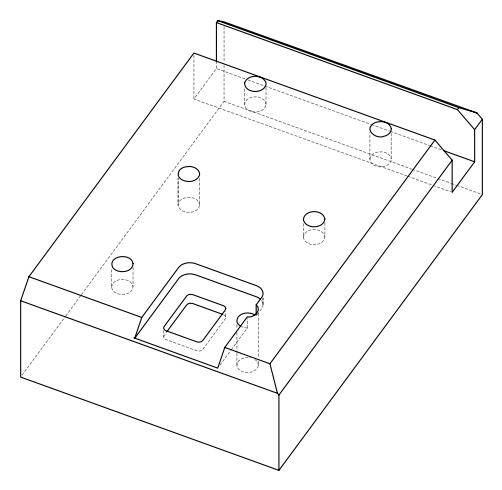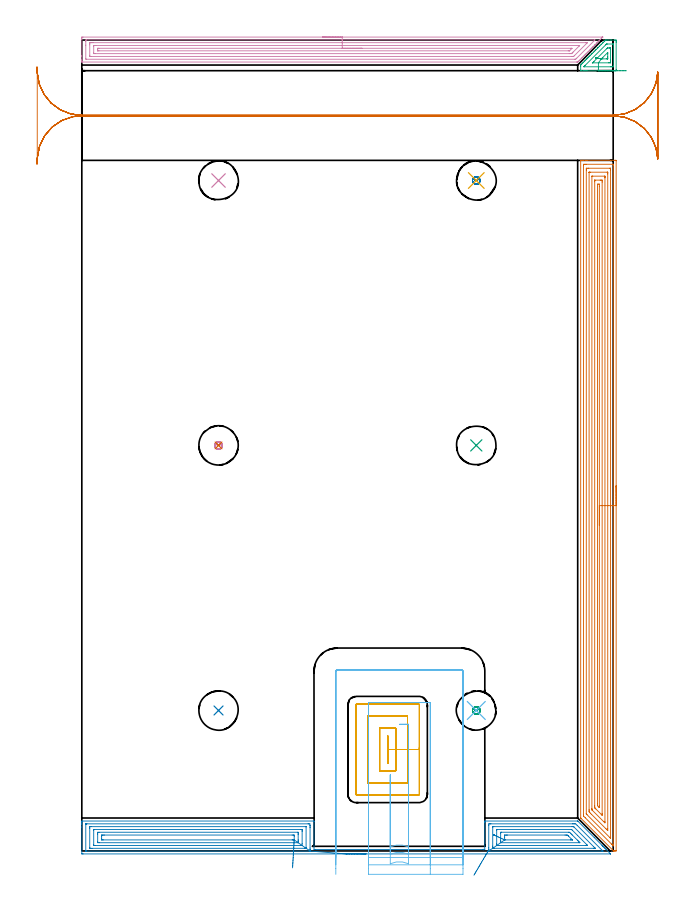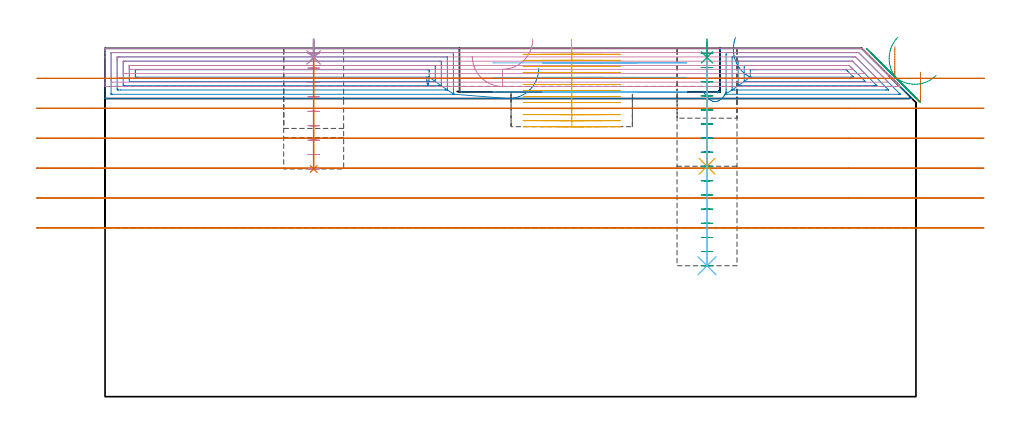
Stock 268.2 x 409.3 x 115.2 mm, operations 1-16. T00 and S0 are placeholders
(PLAN: 22 operations, 8 tool changes, 72.6 min)
(1 AREA_MILL | FG_CHAMFER_SURFACE | UGT0205_001 | 19.34 min | 57055 mm3)
(2 AREA_MILL_1 | FG_CHAMFER_SURFACE_1 | UGT0205_001 | 9.72 min | 34000 mm3)
(3 AREA_MILL_2 | FG_CHAMFER_SURFACE_2 | UGT0205_001 | 0.87 min | 3663 mm3)
(4 AREA_MILL_3 | FG_CHAMFER_SURFACE_3 | UGT0205_001 | 10.5 min | 20275 mm3)
(5 MILL_RECTANGULAR_POCKET | POCKET_RECTANGULAR_STRAIGHT | NXT0201_009 | Follow Part, ap 2, ae 75% | 10.55 min | 55225 mm3)
(6 MILL_SLOT | SLOT_PARTIAL_RECTANGULAR | UGT0201_105 | Follow Part, ap 5.5, ae 75% | 4.01 min | 85182 mm3)
(7 MILL_RECTANGULAR_SLOT | SLOT_RECTANGULAR | UGT0201_009 | Follow Part, ap 11.25, ae 75% | 9.7 min | 717667 mm3)
(8 MILL_BLIND_HOLE_FROM_SOLID_MATERIAL | STEP1POCKET | NXT0201_012 | Spiral | 0.65 min | 12002 mm3)
(9 MILL_BLIND_HOLE_FROM_SOLID_MATERIAL_1 | STEP1POCKET_2 | NXT0201_012 | Spiral | 1.16 min | 18767 mm3)
(10 MILL_BLIND_HOLE_FROM_SOLID_MATERIAL_2 | STEP1POCKET_3 | NXT0201_012 | Spiral | 0.65 min | 12244 mm3)
(11 BORE_BLIND_HOLE | STEP1POCKET | UGT0332_076 | 0.17 min | 0 mm3)
(12 BORE_BLIND_HOLE_1 | STEP1POCKET_2 | UGT0332_076 | 0.3 min | 0 mm3)
(13 BORE_BLIND_HOLE_2 | STEP1POCKET_3 | UGT0332_076 | 0.17 min | 0 mm3)
(14 SPOT_DRILL | STEP1POCKET_1 | NXT0321_9005460120000 | 0.05 min | 248 mm3)
(15 SPOT_DRILL_1 | STEP1POCKET_4 | NXT0321_9005460120000 | 0.05 min | 167 mm3)
(16 SPOT_DRILL_2 | STEP1POCKET_5 | NXT0321_9005460120000 | 0.05 min | 170 mm3)
(17 DRILL_BLIND_HOLE_INTO_CENTER | STEP1POCKET_1 | NXT0301_128 | 0.13 min | 3013 mm3)
(18 DRILL_BLIND_HOLE_INTO_CENTER_1 | STEP1POCKET_4 | NXT0301_128 | 0.1 min | 2270 mm3)
(19 DRILL_BLIND_HOLE_INTO_CENTER_2 | STEP1POCKET_5 | NXT0301_128 | 0.12 min | 2676 mm3)
(20 MILL_ROUGH_BLIND_HOLE_CONTOUR | STEP1POCKET_1 | NXT0201_010 | Spiral | 1.6 min | 5881 mm3)
(21 MILL_ROUGH_BLIND_HOLE_CONTOUR_1 | STEP1POCKET_4 | NXT0201_010 | Spiral | 1.37 min | 4684 mm3)
(22 MILL_ROUGH_BLIND_HOLE_CONTOUR_2 | STEP1POCKET_5 | NXT0201_010 | Spiral | 1.37 min | 5250 mm3)
(TOOL UGT0205_001 | Chamfer Mill 20 x 3 x 45 deg. | D20 FL50 Z2)
(TOOL NXT0201_009 | ENDMILL 8mm [2P460-0800-NA 1630] | D8 FL26 Z6)
(TOOL UGT0201_105 | End Mill 22 mm | D22 FL25 Z2)
(TOOL UGT0201_009 | End Mill 45 mm | D45 FL63 Z6)
(TOOL NXT0201_012 | ENDMILL 16mm [2P460-1600-NA 1630] | D16 FL38 Z6)
(TOOL UGT0332_076 | 19.75 mm Rough Boring Bar | D19.75)
(TOOL NXT0321_9005460120000 | NC Spot Drill, 142deg, 12mm, Carbide, Uncoated | D12 PA142 FL30 Z2)
(TOOL NXT0301_128 | Carbide Drill 12mm [861.1-1200-036A1-GP GC34] | D12 PA150 FL37.4 Z2)
(TOOL NXT0201_010 | ENDMILL 10mm [2P460-1000-NA 1630] | D10 FL30 Z6)
(OP 1 AREA_MILL)
G17 G21 G94 G90
T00 M6
G54
G17 G0 G90 X269.7 Y184.3 S1061 M3
G43 Z125.2 H0
Z107.3
G94 G1 Y184.262 Z106.428 F250.
Y184.148 Z105.564
Y183.959 Z104.712
Y183.697 Z103.88
Y183.363 Z103.074
Y182.96 Z102.3
Y182.491 Z101.564
Y181.96 Z100.872
Y181.371 Z100.229
Y180.728 Z99.64
Y180.036 Z99.109
Y179.3 Z98.64
Y178.526 Z98.237
Y177.72 Z97.903
Y176.888 Z97.641
Y176.036 Z97.452
Y175.172 Z97.338
Y174.3 Z97.3
Y0.167
X269.696 Y0.075 Z97.303
X269.692 Y0.01 Z97.306
X269.4 Y0. Z97.6
X268.949 Z98.051
X268.666 Z98.329
X268.514 Z98.482
X268.406 Y0.002 Z98.591
X268.395 Y0.005 Z98.602
X267.786 Y0.613 Z99.212
X252.002 Y16.398 Z114.998
X251.839 Y16.564 Z115.159
X251.805 Y16.605 Z115.191
X251.8 Y16.687 Z115.2
X251.806 Y348.436 Z115.193
X251.804 Y348.518 Z115.191
X251.822 Y348.599 Z115.169
X251.831 Y348.6 Z115.16
X252.192 Z114.807
X252.551 Z114.448
X253.212 Z113.783
X254.43 Z112.567
X254.986 Z112.008
X266.957 Z100.04
X269.174 Z97.823
X269.455 Y348.597 Z97.542
X269.692 Y348.59 Z97.306
X269.699 Y348.351 Z97.299
X269.7 Y174.3 Z97.3
X268.286 Z98.714
Y3.294
X268.283 Y2.848 Z98.717
X268.28 Y2.626 Z98.72
X268.279 Y2.587 Z98.721
X268.246 Y2.616 Z98.754
X268.177 Y2.68 Z98.823
X267.558 Y3.292 Z99.442
X267.401 Y3.449 Z99.599
X254.099 Y16.75 Z112.901
X253.276 Y17.58 Z113.724
X253.221 Y17.641 Z113.779
X253.219 Y17.692 Z113.781
X253.216 Y17.803 Z113.784
X253.215 Y18.025 Z113.785
X253.214 Y18.471 Z113.786
X253.221 Y346.193 Z113.779
X253.223 Y346.422 Z113.777
X253.225 Y346.532 Z113.775
X253.227 Y346.579 Z113.773
X253.307 Y346.59 Z113.693
X253.705 Y346.598 Z113.295
X254.099 Y346.599 Z112.901
X254.59 Y346.6 Z112.41
X267.892 Y346.599 Z99.108
X268.145 Y346.594 Z98.855
X268.248 Y346.59 Z98.752
X268.279 Y346.582 Z98.721
X268.281 Y346.534 Z98.719
X268.284 Y346.424 Z98.716
X268.286 Y346.203 Z98.714
Y174.3
X266.872 Z100.128
X266.871 Y6.864 Z100.129
X266.87 Y6.506 Z100.13
X266.868 Y6.454 Z100.132
X266.867 Y6.451 Z100.133
X266.847 Y6.465 Z100.153
X266.746 Y6.559 Z100.254
X266.592 Y6.708 Z100.408
X266.514 Y6.785 Z100.486
X254.986 Y18.313 Z112.014
X254.828 Y18.473 Z112.172
X254.668 Y18.643 Z112.332
X254.635 Y18.681 Z112.365
X254.633 Y18.699 Z112.367
X254.63 Y18.743 Z112.37
X254.629 Y18.832 Z112.371
X254.635 Y343.522 Z112.365
X254.636 Y343.875 Z112.364
X254.64 Y344.415 Z112.36
X254.642 Y344.582 Z112.358
X254.808 Y344.594 Z112.192
X254.986 Y344.597 Z112.014
X255.689 Y344.6 Z111.311
X255.873 Z111.127
X266.514 Y344.599 Z100.486
X266.698 Y344.597 Z100.302
X266.82 Y344.593 Z100.18
X266.86 Y344.59 Z100.14
X266.865 Y344.576 Z100.135
X266.867 Y344.535 Z100.133
X266.87 Y344.415 Z100.13
X266.871 Y344.055 Z100.129
X266.872 Y343.522 Z100.128
Y174.3
X265.457 Z101.543
Y11.329
X265.455 Y10.609 Z101.545
X265.453 Y10.436 Z101.547
X265.451 Y10.319 Z101.549
X265.415 Y10.345 Z101.585
X265.317 Y10.436 Z101.683
X264.74 Y11.009 Z102.26
X264.42 Y11.329 Z102.58
X257.276 Y18.473 Z109.724
X256.76 Y18.992 Z110.24
X256.393 Y19.366 Z110.607
X256.05 Y19.732 Z110.95
X256.045 Y20.086 Z110.955
X256.044 Y20.259 Z110.956
X256.043 Y20.981 Z110.957
X256.049 Y342.451 Z110.951
X256.051 Y342.554 Z110.949
X256.053 Y342.583 Z110.947
X256.056 Y342.59 Z110.944
X256.063 Y342.593 Z110.937
X256.116 Y342.597 Z110.884
X256.331 Y342.599 Z110.669
X256.76 Y342.6 Z110.24
X265.178 Y342.599 Z101.822
X265.383 Y342.596 Z101.617
X265.433 Y342.592 Z101.567
X265.451 Y342.588 Z101.549
X265.452 Y342.573 Z101.548
X265.454 Y342.505 Z101.546
X265.457 Y341.907 Z101.543
Y341.736
Y174.3
X264.043 Z102.957
X264.042 Y14.711 Z102.958
X264.039 Y14.519 Z102.961
X264.031 Y14.179 Z102.969
X263.854 Y14.35 Z103.146
X263.297 Y14.901 Z103.703
X257.646 Y20.553 Z109.354
X257.5 Y20.706 Z109.5
X257.467 Y20.743 Z109.533
X257.462 Y20.834 Z109.538
X257.458 Y20.961 Z109.542
X257.457 Y21.152 Z109.543
Y21.343
X257.463 Y340.319 Z109.537
X257.464 Y340.442 Z109.536
X257.468 Y340.54 Z109.532
X257.472 Y340.591 Z109.528
X257.486 Y340.594 Z109.514
X257.646 Y340.598 Z109.354
X257.888 Y340.6 Z109.112
X263.946 Y340.599 Z103.054
X264.002 Y340.595 Z102.998
X264.028 Y340.591 Z102.972
X264.036 Y340.522 Z102.964
X264.041 Y340.141 Z102.959
X264.043 Y339.95 Z102.957
Y339.759
Y174.3
X262.629 Z104.371
X262.628 Y18.814 Z104.372
X262.627 Y18.473 Z104.373
X262.624 Y18.114 Z104.376
X262.622 Y18.048 Z104.378
X262.491 Y18.169 Z104.509
X262.176 Y18.473 Z104.824
X259.42 Y21.228 Z107.58
X259.016 Y21.64 Z107.984
X258.915 Y21.745 Z108.085
X258.878 Y21.798 Z108.122
X258.876 Y21.861 Z108.124
X258.874 Y22.045 Z108.126
X258.872 Y22.597 Z108.129
X258.871 Y22.938
X258.878 Y337.817 Z108.122
X258.879 Y338.164 Z108.121
X258.882 Y338.437 Z108.118
X258.884 Y338.571 Z108.116
X258.892 Y338.59 Z108.108
X258.925 Y338.594 Z108.075
X258.989 Y338.598 Z108.011
X261.647 Y338.6 Z105.353
X262.08 Y338.599 Z104.92
X262.538 Y338.596 Z104.462
X262.612 Y338.59 Z104.388
X262.622 Y338.511 Z104.378
X262.625 Y338.164 Z104.375
X262.628 Y337.612 Z104.372
X262.629 Y174.3 Z104.371
X261.215 Z105.785
Y22.938
X261.212 Y22.045 Z105.788
X261.211 Y22.027 Z105.789
X261.193 Y21.916 Z105.807
X261.058 Y22.045 Z105.942
X260.307 Y22.803 Z106.693
X260.289 Y22.938 Z106.711
X260.287 Y22.957 Z106.713
X260.285 Y23.831 Z106.715
X260.292 Y336.378 Z106.708
X260.293 Y336.392 Z106.707
X260.307 Y336.59 Z106.693
X260.978 Y336.595 Z106.022
X261.193 Y336.59 Z105.807
X261.212 Y336.378 Z105.788
X261.213 Y336.358 Z105.787
X261.215 Y335.485 Z105.785
Y174.3
Y173.428 Z105.823
Y172.563 Z105.937
Y171.712 Z106.126
Y170.88 Z106.388
Y170.074 Z106.722
Y169.3 Z107.125
Y168.564 Z107.594
Y167.872 Z108.125
Y167.229 Z108.714
Y166.64 Z109.357
Y166.108 Z110.05
Y165.64 Z110.785
Y165.237 Z111.559
Y164.903 Z112.365
Y164.641 Z113.197
Y164.452 Z114.049
Y164.338 Z114.914
Y164.3 Z115.785
G0 Z125.2
M5
M2
(OP 2 AREA_MILL_1)
G17 G21 G94 G90
T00 M6
G54
G17 G0 G90 X143.45 Y-1.5 S1061 M3
G43 Z125.2 H0
Z108.6
G94 G1 X143.412 Z107.728 F250.
X143.298 Z106.864
X143.109 Z106.012
X142.847 Z105.18
X142.513 Z104.374
X142.11 Z103.6
X141.642 Z102.864
X141.11 Z102.172
X140.521 Z101.529
X139.878 Z100.94
X139.186 Z100.408
X138.45 Z99.94
X137.676 Z99.537
X136.87 Z99.203
X136.038 Z98.941
X135.186 Z98.752
X134.322 Z98.638
X133.45 Z98.6
X0.633
X0.141 Y-1.495 Z98.603
X0.01 Y-1.492 Z98.606
X0. Y-1.357 Z98.741
Y12.067 Z112.161
Y13.458 Z113.554
Y13.822 Z113.917
Y14.55 Z114.65
Y14.768 Z114.868
X0.003 Y14.937 Z115.029
X0.01 Y15.098 Z115.189
X0.185 Y15.1 Z115.2
X116.904
X117.19 Y15.095 Z115.191
X117.2 Y14.835 Z114.931
Y0.7 Z100.8
X117.775
X117.798 Y0.701 Z100.799
X117.818 Y0.703 Z100.797
X117.908 Y0.702
X117.917 Y0.7 Z100.799
X117.92 Y0.702 Z100.796
X117.922
X117.931 Z100.795
X117.953 Z100.794
X117.954 Y0.701 Z100.797
X117.956 Y0.7 Z100.799
X202.567 Z100.8
X202.593 Y0.701 Z100.795
X202.598 Y0.7 Z100.8
X202.622
X202.649 Y0.701 Z100.794
X202.65
X202.656 Y0.7 Z100.8
X202.686
X202.707
X202.708 Y0.702 Z100.798
X202.712 Y0.707 Z100.789
X202.714 Y0.706 Z100.792
X202.742 Y0.7 Z100.8
X202.753 Y0.704 Z100.794
X202.76 Y0.707 Z100.791
X202.765 Y0.702 Z100.798
X202.788 Y0.7 Z100.8
X203.4
Y14.445 Z114.541
Y14.7 Z114.795
X203.402 Y14.87 Z114.964
X203.41 Y15.096 Z115.19
X203.66 Y15.1 Z115.2
X250.168
X250.295 Y15.097 Z115.189
X250.394 Y15.007 Z115.105
X258.665 Y6.736 Z106.835
X262.552 Y2.85 Z102.946
X262.69 Y2.711 Z102.809
X262.849 Y2.553 Z102.65
X262.991 Y2.411 Z102.507
X263.137 Y2.264 Z102.362
X263.279 Y2.122 Z102.219
X263.43 Y1.972 Z102.067
X263.915 Y1.485 Z101.585
X264.18 Y1.22 Z101.319
X264.307 Y1.094 Z101.191
X264.655 Y0.745 Z100.845
X266.756 Y-1.356 Z98.743
X266.864 Y-1.467 Z98.631
X266.883 Y-1.494 Z98.604
X266.864 Y-1.499 Z98.599
X133.45 Y-1.5 Z98.6
X115.432 Y-0.079 Z100.021
X115.398 Y-0.081 Z100.019
X115.304 Y-0.084 Z100.016
X115.115 Y-0.085 Z100.015
X114.976 Y-0.086 Z100.014
X2.421 Y-0.085 Z100.015
X2.281
X2.058 Y-0.08 Z100.02
X2.01 Y-0.079 Z100.021
X2.006 Y-0.046 Z100.054
X2.003 Y-0.01 Z100.09
X2. Y0.191 Z100.291
Y13.358 Z113.458
X2.002 Y13.496 Z113.596
X2.006 Y13.606 Z113.706
X2.01 Y13.674 Z113.774
X2.045 Y13.679 Z113.779
X2.421 Y13.684 Z113.784
X2.561 Y13.685 Z113.785
X114.221
X114.361
X115.115 Y13.679 Z113.779
X115.19 Y12.944 Z113.044
X115.197 Y12.864 Z112.964
X115.2 Y12.067 Z112.167
Y11.983 Z112.083
Y1.45 Z101.55
X115.211 Y0.656 Z100.756
X115.217 Y0.555 Z100.655
X115.256 Y0.4 Z100.5
X115.432 Y-0.079 Z100.021
X113.19 Y1.351 Z101.451
X112.849 Y1.336 Z101.436
X112.638 Y1.331 Z101.431
X112.432 Y1.329 Z101.429
X5.105
X4.418 Y1.33 Z101.43
X4.21 Y1.332 Z101.432
X4.011 Y1.335 Z101.435
X4.005 Y1.533 Z101.633
X4.001 Y1.739 Z101.839
X4. Y11.395 Z111.495
X4.006 Y12.067 Z112.167
X4.009 Y12.264 Z112.364
X4.21 Y12.267 Z112.367
X4.896 Y12.271 Z112.371
X113.118
X113.168 Y12.27 Z112.37
X113.182 Y12.269 Z112.369
X113.19 Y12.266 Z112.366
X113.194 Y12.244 Z112.344
X113.199 Y12.191 Z112.291
Y1.658 Z101.758
X113.19 Y1.351 Z101.451
X111.192 Y2.75 Z102.85
X110.643 Y2.745 Z102.845
X110.305 Y2.743 Z102.843
X6.556
X6.152 Y2.744 Z102.844
X6.08 Y2.745 Z102.845
X6.011 Y2.749 Z102.849
X6.007 Y2.851 Z102.951
X6. Y3.288 Z103.388
Y10.31 Z110.41
X6.008 Y10.749 Z110.849
X6.013 Y10.85 Z110.95
X6.152 Y10.854 Z110.954
X6.338 Y10.857 Z110.957
X110.643
X110.983 Y10.855 Z110.955
X111.19 Y10.85 Z110.95
X111.198 Y10.644 Z110.744
X111.199 Y10.311 Z110.411
X111.2 Y9.765 Z109.865
Y3.62 Z103.72
X111.192 Y2.75 Z102.85
X109.19 Y4.167 Z104.267
X108.864 Y4.157 Z104.257
X108.854
X8.692
X8.01 Y4.167 Z104.267
X8.001 Y4.835 Z104.935
Y8.556 Z108.656
X8.004 Y9.221 Z109.321
X8.01 Y9.433 Z109.533
X8.672 Y9.443 Z109.543
X108.854
X109.19 Y9.433 Z109.533
X109.197 Y9.097 Z109.197
X109.199 Y8.556 Z108.656
X109.2 Y8.216 Z108.316
Y5.583 Z105.683
X109.199 Y5.044 Z105.144
X109.198 Y4.707 Z104.807
X109.19 Y4.167 Z104.267
X107.19 Y5.578 Z105.678
X107.154 Y5.575 Z105.675
X107.065 Y5.573 Z105.673
X106.529 Y5.571 Z105.671
X106.171
X10.829
X10.471 Y5.573 Z105.673
X10.113 Y5.576 Z105.676
X10.02 Y5.578 Z105.678
X10.01 Y5.645 Z105.745
X10.004 Y5.768 Z105.868
X10.001 Y5.922 Z106.022
X10. Y6.384 Z106.484
Y7.262 Z107.362
X10.002 Y7.678 Z107.778
X10.006 Y7.909 Z108.009
X10.01 Y8.018 Z108.118
X10.12 Y8.022 Z108.122
X10.471 Y8.027 Z108.127
X11.008 Y8.029 Z108.129
X11.365
X106.171
X106.709 Y8.028 Z108.128
X107.065 Y8.024 Z108.124
X107.175 Y8.022 Z108.122
X107.191 Y7.81 Z107.91
X107.197 Y7.678 Z107.778
X107.199 Y7.546 Z107.646
Y5.791 Z105.891
X107.194 Y5.658 Z105.758
X107.19 Y5.578 Z105.678
X107.153 Y4.935 Z105.089
X107.113 Y4.244 Z104.558
X107.071 Y3.509 Z104.09
X107.026 Y2.736 Z103.688
X106.98 Y1.931 Z103.355
X106.932 Y1.1 Z103.093
X106.883 Y0.25 Z102.905
X106.833 Y-0.614 Z102.792
X106.783 Y-1.484 Z102.755
X106.733 Y-2.354 Z102.793
X106.684 Y-3.218 Z102.908
X106.635 Y-4.068 Z103.097
X106.587 Y-4.898 Z103.36
X106.541 Y-5.703 Z103.695
X106.496 Y-6.475 Z104.098
X106.454 Y-7.209 Z104.568
X106.414 Y-7.9 Z105.099
X106.378 Y-8.541 Z105.689
G0 Z125.2
X197.927 Y-12.23
Z101.071
G1 X198.23 Y-11.715 Z100.435
X198.561 Y-11.154 Z99.854
X198.915 Y-10.552 Z99.332
X199.292 Y-9.913 Z98.873
X199.687 Y-9.241 Z98.481
X200.098 Y-8.543 Z98.158
X200.522 Y-7.823 Z97.906
X200.955 Y-7.087 Z97.729
X201.394 Y-6.34 Z97.626
X201.837 Y-5.589 Z97.6
X202.278 Y-4.838 Z97.649
X202.716 Y-4.094 Z97.774
X203.147 Y-3.362 Z97.974
X203.567 Y-2.648 Z98.248
X203.974 Y-1.958 Z98.592
X204.364 Y-1.295 Z99.005
X204.734 Y-0.667 Z99.483
X205.081 Y-0.076 Z100.024
X205.248 Y0.177 Z100.277
X205.319 Y0.327 Z100.427
X205.368 Y0.492 Z100.592
X205.392 Y0.656 Z100.756
X205.397 Y0.706 Z100.806
X205.4 Y1.533 Z101.633
X205.401 Y12.944 Z113.044
X205.402 Y12.99 Z113.09
X205.449 Y13.679 Z113.779
X205.593 Y13.681 Z113.781
X206.343 Y13.685 Z113.785
X206.482 Y13.686 Z113.786
X247.624
X248.379 Y13.684 Z113.784
X248.521 Y13.683 Z113.783
X249.274 Y13.67 Z113.77
X250.005 Y12.944 Z113.044
X250.168 Y12.782 Z112.882
X262.69 Y0.26 Z100.36
X262.951 Y-0.006 Z100.094
X263.004 Y-0.064 Z100.036
X263.016 Y-0.08 Z100.02
X263.001 Y-0.081 Z100.019
X262.94 Y-0.083 Z100.017
X262.69 Y-0.085 Z100.015
X262.551 Y-0.086 Z100.014
X205.309 Y-0.085 Z100.015
X205.163 Y-0.082 Z100.018
X205.092 Y-0.079 Z100.021
X205.081 Y-0.076 Z100.024
X207.425 Y1.335 Z101.435
X207.409 Y1.365 Z101.465
X207.405 Y1.533 Z101.633
X207.4 Y2.251 Z102.351
Y2.411 Z102.511
Y11.907 Z112.007
X207.403 Y12.067 Z112.167
X207.408 Y12.245 Z112.345
X207.409 Y12.262 Z112.362
X207.465 Y12.265 Z112.365
X207.575 Y12.269 Z112.369
X207.714 Y12.271 Z112.371
X207.923
X247.485
X248.176 Y12.267 Z112.367
X248.218 Y12.265 Z112.365
X248.318 Y12.176 Z112.276
X248.379 Y12.12 Z112.22
X258.218 Y2.283 Z102.383
X258.965 Y1.533 Z101.633
X259.112 Y1.382 Z101.482
X259.149 Y1.332 Z101.432
X259.112 Y1.33 Z101.43
X258.426 Y1.329 Z101.429
X258.218 Y1.328 Z101.428
X208.132 Y1.329 Z101.429
X207.442 Y1.333 Z101.433
X207.425 Y1.335 Z101.435
X209.41 Y2.756 Z102.856
X209.404 Y2.919 Z103.019
X209.401 Y3.289 Z103.389
X209.4 Y3.8 Z103.9
X209.401 Y10.311 Z110.411
X209.405 Y10.817 Z110.917
X209.41 Y10.849 Z110.949
X209.435 Y10.852 Z110.952
X209.503 Y10.855 Z110.955
X209.642 Y10.856 Z110.956
X247.068 Y10.857 Z110.957
X247.137 Y10.856 Z110.956
X247.171 Y10.853 Z110.953
X247.184 Y10.851 Z110.951
X247.212 Y10.827 Z110.927
X247.485 Y10.565 Z110.665
X250.168 Y7.883 Z107.983
X254.88 Y3.171 Z103.271
X255.1 Y2.945 Z103.045
X255.236 Y2.803 Z102.903
X255.284 Y2.748 Z102.848
X255.275 Y2.747 Z102.847
X255.195 Y2.745 Z102.845
X254.64 Y2.743 Z102.843
X254.302
X210.477
X209.921 Y2.746 Z102.846
X209.576 Y2.75 Z102.85
X209.41 Y2.756 Z102.856
X211.41 Y4.167 Z104.267
X211.403 Y4.467 Z104.567
X211.401 Y5.044 Z105.144
X211.4 Y5.348 Z105.448
X211.402 Y8.858 Z108.958
X211.41 Y9.433 Z109.533
X211.7 Y9.443 Z109.543
X211.709
X245.696
X246.157 Y9.433 Z109.533
X246.591 Y9.009 Z109.109
X247.046 Y8.556 Z108.656
X247.485 Y8.117 Z108.217
X250.168 Y5.434 Z105.534
X250.557 Y5.044 Z105.144
X251.063 Y4.536 Z104.636
X251.423 Y4.167 Z104.267
X251.072 Y4.157 Z104.257
X251.063
X211.709
X211.41 Y4.167 Z104.267
X213.41 Y5.582 Z105.682
X213.407 Y5.634 Z105.734
X213.402 Y5.826 Z105.926
X213.4 Y6.8 Z106.9
X213.401 Y7.678 Z107.778
Y7.773 Z107.873
X213.407 Y7.87 Z107.97
X213.418 Y8.022 Z108.122
X213.498 Y8.023 Z108.123
X214.036 Y8.028 Z108.128
X214.393 Y8.029 Z108.129
X214.929
X243.908 Y8.028 Z108.128
X244.447 Y8.026 Z108.126
X244.802 Y8.022 Z108.122
X245.136 Y8.004 Z108.104
X245.471 Y7.678 Z107.778
X245.696 Y7.455 Z107.555
X247.23 Y5.922 Z106.022
X247.485 Y5.665 Z105.765
X247.546 Y5.595 Z105.695
X247.561 Y5.575 Z105.675
X247.558
X247.485 Y5.573 Z105.673
X246.948 Y5.571 Z105.671
X246.591
X213.856
X213.498 Y5.573 Z105.673
X213.448 Y5.575 Z105.675
X213.42 Y5.578 Z105.678
X213.41 Y5.582 Z105.682
X212.692 Y5.911 Z106.053
X212.007 Y6.226 Z106.491
X211.358 Y6.524 Z106.993
X210.752 Y6.802 Z107.555
X210.193 Y7.059 Z108.174
X209.685 Y7.292 Z108.843
X209.232 Y7.5 Z109.559
X208.837 Y7.681 Z110.316
X208.504 Y7.834 Z111.107
X208.234 Y7.958 Z111.928
X208.031 Y8.051 Z112.771
X207.895 Y8.113 Z113.631
X207.828 Y8.144 Z114.5
X207.83 Y8.143 Z115.372
X207.901 Y8.11 Z116.241
X208.041 Y8.046 Z117.1
X208.248 Y7.951 Z117.942
X208.521 Y7.826 Z118.761
G0 Z125.2
M5
M2
(OP 3 AREA_MILL_2)
G17 G21 G94 G90
T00 M6
G54
G17 G0 G90 X274.892 Y393.8 S1061 M3
G43 Z125.2 H0
Z106.248
G94 G1 X274.249 Z105.659 F250.
X273.557 Z105.128
X272.821 Z104.659
X272.047 Z104.256
X271.241 Z103.922
X270.409 Z103.66
X269.558 Z103.471
X268.693 Z103.357
X267.821 Z103.319
X266.95 Z103.357
X266.085 Z103.471
X265.233 Z103.659
X264.401 Z103.922
X263.595 Z104.255
X262.821 Z104.658
X262.085 Z105.127
X261.393 Z105.658
X260.75 Z106.247
X254.986 Z112.008
X254.422 Z112.575
X254.099 Z112.897
X253.535 Z113.461
X253.213 Z113.782
X252.182 Z114.818
X251.828 Y393.808 Z115.163
X251.803 Y393.81 Z115.188
X251.8 Y393.962 Z115.2
Y396.194
X251.807 Y396.7 Z115.193
X251.814 Y396.714 Z115.185
X252.186 Y397.087 Z114.813
X252.326 Y397.227 Z114.671
X252.732 Y397.632 Z114.268
X252.782 Y397.682 Z114.218
X253.079 Y397.979 Z113.92
X253.213 Y398.114 Z113.784
X253.602 Y398.502 Z113.398
X253.712 Y398.612 Z113.288
X253.971 Y398.872 Z113.027
X254.099 Y399.001 Z112.897
X254.472 Y399.372 Z112.528
X254.617 Y399.517 Z112.383
X254.864 Y399.765 Z112.134
X254.986 Y399.888 Z112.01
X255.341 Y400.241 Z111.659
X255.521 Y400.421 Z111.478
X255.756 Y400.657 Z111.242
X255.873 Y400.775 Z111.123
X256.211 Y401.111 Z110.789
X256.426 Y401.326 Z110.574
X256.649 Y401.55 Z110.349
X256.76 Y401.661 Z110.236
X257.331 Y402.231 Z109.669
X257.542 Y402.443 Z109.456
X257.646 Y402.548 Z109.35
X258.09 Y402.99 Z108.91
X258.533 Y403.435 Z108.463
X258.976 Y403.877 Z108.023
X259.42 Y404.322 Z107.576
X259.625 Y404.526 Z107.374
X259.689 Y404.589 Z107.311
X260.307 Y405.208 Z106.689
X260.518 Y405.418 Z106.481
X260.558 Y405.458 Z106.442
X261.193 Y406.095 Z105.803
X261.427 Y406.327 Z105.573
X262.08 Y406.982 Z104.916
X262.297 Y407.197 Z104.703
X262.967 Y407.869 Z104.029
X263.166 Y408.066 Z103.834
X263.196 Y408.096 Z103.804
X263.854 Y408.755 Z103.143
X264.036 Y408.936 Z102.964
X264.089 Y408.989 Z102.911
X264.297 Y409.198 Z102.701
X264.387 Y409.286 Z102.611
X264.405 Y409.3 Z102.592
X264.781 Z102.219
X265.627 Z101.367
X266.836 Z100.16
X267.401 Z99.593
X268.892 Z98.104
X269.174 Y409.297 Z97.821
X269.691 Y409.292 Z97.305
X269.693 Y409.214 Z97.303
X269.698 Y408.691 Z97.302
X269.7 Y408.162 Z97.3
Y394.409
X269.696 Y394.041 Z97.303
X269.692 Y393.81 Z97.306
X269.456 Y393.8 Z97.541
X260.75 Z106.247
Y395.301 Z106.25
Y395.8
X253.603 Y395.801 Z113.397
X253.503 Y395.804 Z113.497
X253.38 Y395.809 Z113.62
X253.483 Y395.922 Z113.517
X253.745 Y396.194 Z113.255
X253.922 Y396.372 Z113.078
X254.099 Y396.55 Z112.901
X264.456 Y406.906 Z102.544
X264.601 Y407.047 Z102.399
X264.74 Y407.179 Z102.26
X264.866 Y407.29 Z102.134
X264.988 Y407.294 Z102.012
X265.237 Y407.299 Z101.763
X267.897 Z99.103
X268.146 Y407.294 Z98.854
X268.245 Y407.29 Z98.755
X268.279 Y407.286 Z98.721
X268.281 Y407.239 Z98.719
X268.284 Y407.129 Z98.716
X268.286 Y406.908 Z98.714
Y396.196
X268.284 Y395.971 Z98.716
X268.281 Y395.86 Z98.719
X268.279 Y395.814 Z98.721
X268.183 Y395.81 Z98.817
X267.79 Y395.802 Z99.21
X267.401 Y395.8 Z99.599
X266.905 Z100.095
X260.75 Z106.25
Y397.8
X257.823 Y397.801 Z109.177
X257.819 Y397.805 Z109.181
X257.818 Y397.807 Z109.182
X257.982 Y397.979 Z109.018
X258.257 Y398.257 Z108.743
X258.533 Y398.534 Z108.467
X264.93 Y404.93 Z102.07
X265.123 Y405.121 Z101.877
X265.292 Y405.281 Z101.708
X265.455 Y405.294 Z101.545
X265.627 Y405.297 Z101.373
X266.336 Y405.3 Z100.664
X266.514 Z100.486
X266.692 Y405.299 Z100.308
X266.811 Y405.296 Z100.189
X266.853 Y405.292 Z100.147
X266.866 Y405.288 Z100.134
X266.868 Y405.283 Z100.132
X266.87 Y405.241 Z100.13
X266.871 Y405.121 Z100.129
X266.872 Y404.761 Z100.128
Y399.405
X266.871 Y398.872 Z100.129
X266.87 Y398.513 Z100.13
X266.866 Y397.979 Z100.134
X266.863 Y397.81 Z100.137
X266.689 Y397.803 Z100.311
X266.514 Y397.801 Z100.486
X265.805 Y397.8 Z101.195
X260.75 Z106.25
X262.269 Y399.812 Z104.731
X262.274 Y399.818 Z104.726
X262.593 Y400.141 Z104.407
X262.908 Y400.459 Z104.092
X262.967 Y400.518 Z104.033
X265.316 Y402.866 Z101.684
X265.376 Y402.923 Z101.624
X265.429 Y402.968 Z101.571
X265.451 Y402.984 Z101.549
X265.452 Y402.941 Z101.548
X265.456 Y402.615 Z101.544
X265.457 Y402.443 Z101.543
Y402.305
Y400.828
Y400.657
X265.455 Y399.938 Z101.545
X265.452 Y399.834 Z101.548
X265.451 Y399.811 Z101.549
X265.432 Y399.808 Z101.568
X265.379 Y399.804 Z101.621
X265.166 Y399.801 Z101.834
X264.74 Y399.8 Z102.26
X262.967 Z104.033
X262.564 Y399.801 Z104.436
X262.381 Y399.804 Z104.619
X262.289 Y399.809 Z104.711
X262.269 Y399.812 Z104.731
X261.682 Y399.891 Z105.371
X261.153 Y399.963 Z106.061
X260.685 Y400.027 Z106.794
X260.283 Y400.082 Z107.566
X259.948 Y400.127 Z108.371
X259.684 Y400.163 Z109.202
X259.493 Y400.189 Z110.052
X259.377 Y400.205 Z110.917
X259.335 Y400.211 Z111.788
X259.369 Y400.206 Z112.66
X259.478 Y400.191 Z113.525
X259.661 Y400.166 Z114.378
X259.917 Y400.131 Z115.211
X260.244 Y400.087 Z116.019
X260.64 Y400.033 Z116.794
X261.101 Y399.97 Z117.532
X261.624 Y399.899 Z118.227
X262.205 Y399.82 Z118.873
G0 Z125.2
M5
M2
(OP 4 AREA_MILL_3)
G17 G21 G94 G90
T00 M6
G54
G17 G0 G90 X121.45 Y410.8 S1061 M3
G43 Z125.2 H0
Z112.6
G94 G1 X121.488 Z111.728 F250.
X121.602 Z110.864
X121.791 Z110.012
X122.053 Z109.18
X122.387 Z108.374
X122.79 Z107.6
X123.259 Z106.864
X123.79 Z106.172
X124.379 Z105.529
X125.022 Z104.94
X125.714 Z104.408
X126.45 Z103.94
X127.224 Z103.537
X128.03 Z103.203
X128.862 Z102.941
X129.714 Z102.752
X130.578 Z102.638
X131.45 Z102.6
X262.643
X262.881 Y410.795 Z102.603
X262.883 Y410.794 Z102.605
X262.881 Y410.781 Z102.618
X262.83 Y410.73 Z102.669
X262.605 Y410.505 Z102.895
X262.369 Y410.267 Z103.129
X261.735 Y409.635 Z103.765
X261.69 Y409.59 Z103.809
X261.482 Y409.38 Z104.016
X260.865 Y408.765 Z104.635
X260.797 Y408.697 Z104.702
X260.595 Y408.493 Z104.903
X259.995 Y407.895 Z105.505
X259.904 Y407.804 Z105.595
X259.707 Y407.605 Z105.791
X259.125 Y407.024 Z106.375
X259.011 Y406.911 Z106.488
X258.82 Y406.718 Z106.678
X258.254 Y406.154 Z107.246
X258.118 Y406.017 Z107.381
X257.933 Y405.831 Z107.565
X257.384 Y405.284 Z108.116
X257.045 Y404.944 Z108.452
X256.513 Y404.413 Z108.986
X256.158 Y404.056 Z109.34
X255.643 Y403.543 Z109.857
X255.271 Y403.169 Z110.227
X254.773 Y402.673 Z110.727
X254.384 Y402.282 Z111.114
X253.902 Y401.802 Z111.598
X253.496 Y401.395 Z112.002
X253.032 Y400.932 Z112.468
X252.609 Y400.507 Z112.889
X252.462 Y400.361 Z113.037
X252.166 Y400.066 Z113.334
X251.722 Y399.62 Z113.777
X251.26 Y399.16 Z114.239
X250.834 Y398.733 Z114.664
X250.305 Y398.206 Z115.194
X250.3 Y398.205 Z115.195
X249.783 Y398.2 Z115.2
X0.168
X0.01 Y398.203 Z115.188
X0.007 Y398.232 Z115.159
X0. Y398.6 Z114.799
Y398.954 Z114.446
Y399.62 Z113.775
Y400.84 Z112.556
Y401.395 Z112.
Y409.657 Z103.74
X0.004 Y410.267 Z103.13
X0.008 Y410.792 Z102.606
X0.084 Y410.794 Z102.603
X0.614 Y410.8 Z102.6
X131.45
Y409.386 Z104.014
X258.708
X259.018 Y409.38 Z104.02
X258.871 Y409.224 Z104.176
X258.713 Y409.063 Z104.337
X249.783 Y400.132 Z113.268
X249.524 Y399.877 Z113.523
X249.258 Y399.62 Z113.78
X248.895 Y399.614 Z113.786
X2.406
X2.01 Y399.62 Z113.78
X2.001 Y400.016 Z113.384
X2. Y406.718 Z106.682
Y408.493 Z104.907
X2.001 Y408.889 Z104.511
X2.01 Y409.38 Z104.02
X2.395 Y409.386 Z104.014
X131.45
Y407.972 Z105.428
X254.248 Y407.971 Z105.429
X254.774
X254.916 Y407.969 Z105.431
X255.141 Y407.964 Z105.436
X255.149 Y407.958 Z105.442
X255.148 Y407.953 Z105.447
X255.141 Y407.942 Z105.458
X248.595 Y401.395 Z112.005
X248.294 Y401.099 Z112.301
X248.248 Y401.057 Z112.343
X248.222 Y401.035 Z112.365
X248.18 Y401.034 Z112.366
X247.997 Y401.031 Z112.369
X247.472 Y401.029 Z112.371
X247.103 Y401.028 Z112.372
X4.555 Y401.029 Z112.371
X4.187 Y401.031 Z112.369
X4.064 Y401.033 Z112.367
X4.023 Y401.035 Z112.365
X4.01 Y401.044 Z112.356
X4.007 Y401.086 Z112.314
X4.003 Y401.209 Z112.191
X4.001 Y401.395 Z112.005
X4. Y401.58 Z111.82
Y406.903 Z106.497
X4.002 Y407.605 Z105.795
X4.004 Y407.787 Z105.613
X4.012 Y407.964 Z105.436
X4.187 Y407.967 Z105.433
X4.712 Y407.97 Z105.43
X5.08 Y407.971 Z105.429
X5.604 Y407.972 Z105.428
X131.45
Y406.557 Z106.843
X250.838
X251.214 Y406.552 Z106.848
X251.276 Y406.551 Z106.849
X251.287 Y406.547 Z106.853
X251.273 Y406.531 Z106.869
X251.213 Y406.465 Z106.935
X251.141 Y406.39 Z107.01
X251.074 Y406.323 Z107.077
X247.958 Y403.207 Z110.193
X247.513 Y402.762 Z110.638
X247.375 Y402.627 Z110.773
X247.263 Y402.519 Z110.881
X247.19 Y402.45 Z110.95
X247.103 Y402.448 Z110.952
X246.939 Y402.445 Z110.955
X246.21 Y402.443 Z110.957
X246.049
X6.704
X6.092 Y402.447 Z110.953
X6.023 Y402.45 Z110.95
X6.01 Y402.452 Z110.948
X6.007 Y402.474 Z110.926
X6.003 Y402.525 Z110.875
X6.001 Y402.73 Z110.67
Y406.261 Z107.139
X6.004 Y406.476 Z106.924
X6.007 Y406.529 Z106.871
X6.01 Y406.55 Z106.85
X6.031 Y406.552 Z106.848
X6.137 Y406.555 Z106.845
X6.866 Y406.557 Z106.843
X7.028
X131.45
Y405.143 Z108.257
X246.903
X247.103 Y405.142 Z108.258
X247.304 Y405.139 Z108.261
X247.42 Y405.136 Z108.264
X247.311 Y405.016 Z108.384
X247.244 Y404.944 Z108.456
X246.284 Y403.983 Z109.417
X246.21 Y403.912 Z109.488
X246.161 Y403.871 Z109.529
X246.122 Y403.864 Z109.536
X246.037 Y403.86 Z109.54
X245.864 Y403.858 Z109.542
X245.518 Y403.857 Z109.543
X8.652
X8.451 Y403.858 Z109.542
X8.05 Y403.863 Z109.537
X8.009 Y403.865 Z109.535
X8.006 Y403.876 Z109.524
X8.002 Y403.907 Z109.493
X8. Y403.964 Z109.436
Y404.056 Z109.344
X8.001 Y404.703 Z108.697
X8.005 Y404.944 Z108.456
X8.01 Y405.105 Z108.295
X8.018 Y405.136 Z108.264
X8.117 Y405.139 Z108.261
X8.25 Y405.142 Z108.258
X8.451 Y405.143 Z108.257
X8.652
X131.45
X132.322 Z108.295
X133.187 Z108.409
X134.038 Z108.598
X134.87 Z108.86
X135.676 Z109.194
X136.45 Z109.597
X137.186 Z110.065
X137.878 Z110.596
X138.521 Z111.186
X139.11 Z111.829
X139.642 Z112.521
X140.11 Z113.257
X140.513 Z114.031
X140.847 Z114.837
X141.109 Z115.669
X141.298 Z116.52
X141.412 Z117.385
X141.45 Z118.257
G0 Z125.2
M5
M2
(OP 5 MILL_RECTANGULAR_POCKET)
G17 G21 G94 G90
T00 M6
G54
G17 G0 G90 X154.3 Y56.132 S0 M3
G43 Z125.2 H1
Z118.2
G94 G1 Y44.4 Z115.056 F250.
X154.4 Z115.03
Y51.2 Z113.208
Y58. F500.
X154.3
Y44.4
X154.4
Y51.2
X158.4
Y62.
X150.3
Y40.4
X158.4
Y51.2
X164.4
Y68.
X144.3
Y34.4
X164.4
Y51.2
X170.4
Y73.8
G3 X170.2 Y74. R0.2
G1 X138.5
G3 X138.3 Y73.8 R0.2
G1 Y28.6
G3 X138.5 Y28.4 R0.2
G1 X170.2
G3 X170.4 Y28.6 R0.2
G1 Y51.2
Y52.2
G0 X154.3 Y56.132 Z116.208
G1 Y44.4 Z113.064 F250.
X154.4 Z113.037
Y51.2 Z111.215
Y58. F500.
X154.3
Y44.4
X154.4
Y51.2
X158.4
Y62.
X150.3
Y40.4
X158.4
Y51.2
X164.4
Y68.
X144.3
Y34.4
X164.4
Y51.2
X170.4
Y73.8
G3 X170.2 Y74. R0.2
G1 X138.5
G3 X138.3 Y73.8 R0.2
G1 Y28.6
G3 X138.5 Y28.4 R0.2
G1 X170.2
G3 X170.4 Y28.6 R0.2
G1 Y51.2
Y52.2
G0 X154.3 Y56.132 Z114.215
G1 Y44.4 Z111.072 F250.
X154.4 Z111.045
Y51.2 Z109.223
Y58. F500.
X154.3
Y44.4
X154.4
Y51.2
X158.4
Y62.
X150.3
Y40.4
X158.4
Y51.2
X164.4
Y68.
X144.3
Y34.4
X164.4
Y51.2
X170.4
Y73.8
G3 X170.2 Y74. R0.2
G1 X138.5
G3 X138.3 Y73.8 R0.2
G1 Y28.6
G3 X138.5 Y28.4 R0.2
G1 X170.2
G3 X170.4 Y28.6 R0.2
G1 Y51.2
Y52.2
G0 X154.3 Y56.132 Z112.223
G1 Y44.4 Z109.08 F250.
X154.4 Z109.053
Y51.2 Z107.231
Y58. F500.
X154.3
Y44.4
X154.4
Y51.2
X158.4
Y62.
X150.3
Y40.4
X158.4
Y51.2
X164.4
Y68.
X144.3
Y34.4
X164.4
Y51.2
X170.4
Y73.8
G3 X170.2 Y74. R0.2
G1 X138.5
G3 X138.3 Y73.8 R0.2
G1 Y28.6
G3 X138.5 Y28.4 R0.2
G1 X170.2
G3 X170.4 Y28.6 R0.2
G1 Y51.2
Y52.2
G0 X154.3 Y56.132 Z110.231
G1 Y44.4 Z107.087 F250.
X154.4 Z107.06
Y51.2 Z105.238
Y58. F500.
X154.3
Y44.4
X154.4
Y51.2
X158.4
Y62.
X150.3
Y40.4
X158.4
Y51.2
X164.4
Y68.
X144.3
Y34.4
X164.4
Y51.2
X170.4
Y73.8
G3 X170.2 Y74. R0.2
G1 X138.5
G3 X138.3 Y73.8 R0.2
G1 Y28.6
G3 X138.5 Y28.4 R0.2
G1 X170.2
G3 X170.4 Y28.6 R0.2
G1 Y51.2
Y52.2
G0 X154.3 Y56.132 Z108.238
G1 Y44.4 Z105.095 F250.
X154.4 Z105.068
Y51.2 Z103.246
Y58. F500.
X154.3
Y44.4
X154.4
Y51.2
X158.4
Y62.
X150.3
Y40.4
X158.4
Y51.2
X164.4
Y68.
X144.3
Y34.4
X164.4
Y51.2
X170.4
Y73.8
G3 X170.2 Y74. R0.2
G1 X138.5
G3 X138.3 Y73.8 R0.2
G1 Y28.6
G3 X138.5 Y28.4 R0.2
G1 X170.2
G3 X170.4 Y28.6 R0.2
G1 Y51.2
Y52.2
G0 X154.3 Y56.132 Z106.246
G1 Y44.4 Z103.103 F250.
X154.4 Z103.076
Y51.2 Z101.254
Y58. F500.
X154.3
Y44.4
X154.4
Y51.2
X158.4
Y62.
X150.3
Y40.4
X158.4
Y51.2
X164.4
Y68.
X144.3
Y34.4
X164.4
Y51.2
X170.4
Y73.8
G3 X170.2 Y74. R0.2
G1 X138.5
G3 X138.3 Y73.8 R0.2
G1 Y28.6
G3 X138.5 Y28.4 R0.2
G1 X170.2
G3 X170.4 Y28.6 R0.2
G1 Y51.2
Y52.2
G0 X154.3 Y56.132 Z104.254
G1 Y44.4 Z101.11 F250.
X154.4 Z101.084
Y51.2 Z99.261
Y58. F500.
X154.3
Y44.4
X154.4
Y51.2
X158.4
Y62.
X150.3
Y40.4
X158.4
Y51.2
X164.4
Y68.
X144.3
Y34.4
X164.4
Y51.2
X170.4
Y73.8
G3 X170.2 Y74. R0.2
G1 X138.5
G3 X138.3 Y73.8 R0.2
G1 Y28.6
G3 X138.5 Y28.4 R0.2
G1 X170.2
G3 X170.4 Y28.6 R0.2
G1 Y51.2
Y52.2
G0 X154.3 Y56.132 Z102.261
G1 Y44.4 Z99.118 F250.
X154.4 Z99.091
Y51.2 Z97.269
Y58. F500.
X154.3
Y44.4
X154.4
Y51.2
X158.4
Y62.
X150.3
Y40.4
X158.4
Y51.2
X164.4
Y68.
X144.3
Y34.4
X164.4
Y51.2
X170.4
Y73.8
G3 X170.2 Y74. R0.2
G1 X138.5
G3 X138.3 Y73.8 R0.2
G1 Y28.6
G3 X138.5 Y28.4 R0.2
G1 X170.2
G3 X170.4 Y28.6 R0.2
G1 Y51.2
Y52.2
G0 X154.3 Y56.132 Z100.269
G1 Y44.4 Z97.126 F250.
X154.4 Z97.099
Y51.2 Z95.277
Y58. F500.
X154.3
Y44.4
X154.4
Y51.2
X158.4
Y62.
X150.3
Y40.4
X158.4
Y51.2
X164.4
Y68.
X144.3
Y34.4
X164.4
Y51.2
X170.4
Y73.8
G3 X170.2 Y74. R0.2
G1 X138.5
G3 X138.3 Y73.8 R0.2
G1 Y28.6
G3 X138.5 Y28.4 R0.2
G1 X170.2
G3 X170.4 Y28.6 R0.2
G1 Y51.2
Y52.2
G0 X154.3 Y56.132 Z98.277
G1 Y44.4 Z95.133 F250.
X154.4 Z95.107
Y51.2 Z93.285
Y58. F500.
X154.3
Y44.4
X154.4
Y51.2
X158.4
Y62.
X150.3
Y40.4
X158.4
Y51.2
X164.4
Y68.
X144.3
Y34.4
X164.4
Y51.2
X170.4
Y73.8
G3 X170.2 Y74. R0.2
G1 X138.5
G3 X138.3 Y73.8 R0.2
G1 Y28.6
G3 X138.5 Y28.4 R0.2
G1 X170.2
G3 X170.4 Y28.6 R0.2
G1 Y51.2
Y52.2
G0 X154.3 Y56.132 Z96.285
G1 Y44.4 Z93.141 F250.
X154.4 Z93.114
Y51.2 Z91.292
Y58. F500.
X154.3
Y44.4
X154.4
Y51.2
X158.4
Y62.
X150.3
Y40.4
X158.4
Y51.2
X164.4
Y68.
X144.3
Y34.4
X164.4
Y51.2
X170.4
Y73.8
G3 X170.2 Y74. R0.2
G1 X138.5
G3 X138.3 Y73.8 R0.2
G1 Y28.6
G3 X138.5 Y28.4 R0.2
G1 X170.2
G3 X170.4 Y28.6 R0.2
G1 Y51.2
Y52.2
G0 X154.3 Y56.132 Z94.292
G1 Y44.4 Z91.149 F250.
X154.4 Z91.122
Y51.2 Z89.3
Y58. F500.
X154.3
Y44.4
X154.4
Y51.2
X158.4
Y62.
X150.3
Y40.4
X158.4
Y51.2
X164.4
Y68.
X144.3
Y34.4
X164.4
Y51.2
X170.4
Y73.8
G3 X170.2 Y74. R0.2
G1 X138.5
G3 X138.3 Y73.8 R0.2
G1 Y28.6
G3 X138.5 Y28.4 R0.2
G1 X170.2
G3 X170.4 Y28.6 R0.2
G1 Y51.2
Y52.2
G0 Z125.2
M5
M2
(OP 6 MILL_SLOT)
G17 G21 G94 G90
T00 M6
G54
G17 G0 G90 X160.4 Y63.9 S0 M3
G43 Z125.2 H0
Z110.4
G94 G1 X163.4 F250.
X164.9 F500.
Y2.037
G3 X155.7 Y2.037 R11.
G1 Y35.4
Y38.4 F250.
G0 Z125.2
X175.9 Y-3.3
Z110.4
G1 Y-0.3
Y74.9 F500.
X144.7
Y-0.3
Y-3.3 F250.
X192.4 F500.
Y-0.3 F250.
Y90.7 F500.
G3 X191.7 Y91.4 R0.7
G1 X128.9
G3 X128.2 Y90.7 R0.7
G1 Y-0.3
Y-3.3 F250.
G0 Z125.2
X160.4 Y63.9
Z105.6
G1 X163.4
X164.9 F500.
Y-1.662
G3 X155.7 Y-1.662 R11.
G1 Y35.4
Y38.4 F250.
G0 Z125.2
X175.9 Y-7.
Z105.6
G1 Y-4.
Y74.9 F500.
X144.7
Y-4.
Y-7. F250.
X192.4 F500.
Y-4. F250.
Y90.7 F500.
G3 X191.7 Y91.4 R0.7
G1 X128.9
G3 X128.2 Y90.7 R0.7
G1 Y-4.
Y-7. F250.
G0 Z125.2
X160.4 Y63.9
Z100.8
G1 X163.4
X164.9 F500.
Y-6.461
G3 X155.7 Y-6.461 R11.
G1 Y35.4
Y38.4 F250.
G0 Z125.2
X175.9 Y-11.799
Z100.8
G1 Y-8.799
Y74.9 F500.
X144.7
Y-8.799
Y-11.799 F250.
X192.4 Y-11.798
Y-8.798
Y90.7 F500.
G3 X191.7 Y91.4 R0.7
G1 X128.9
G3 X128.2 Y90.7 R0.7
G1 Y-8.799
Y-11.799 F250.
G0 Z125.2
M5
M2
(OP 7 MILL_RECTANGULAR_SLOT)
G17 G21 G94 G90
T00 M6
G54
G17 G0 G90 X290.825 Y391.964 S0 M3
G43 Z125.2 H0
Z105.3
G94 G1 X290.189 Y389.032 F250.
G2 X268.738 Y371.306 R22.5 F500.
X268.2 Y371.3 R22.5 F411.
G1 X18.738
X0. F500.
G2 X-22.47 Y392.638 R22.5
G1 X-22.5
Y349.762
X-22.47
G2 X0. Y371.1 R22.5
G1 X268.2
G2 X290.189 Y353.368 R22.5
G1 X290.825 Y350.436 F250.
G0 Z125.2
X-22.625 Y346.765
Z95.4
G1 X-22.47 Y349.761
G2 X-4.157 Y370.713 R22.5 F500.
X0. Y371.1 R22.5 F381.
G1 X245.819
X268.2 F500.
G2 X290.69 Y349.271 R22.5
G1 Y393.129
G2 X268.2 Y371.3 R22.5
G1 X0.
G2 X-22.47 Y392.639 R22.5
G1 X-22.625 Y395.635 F250.
G0 Y346.765 Z85.5
G1 X-22.47 Y349.761
G2 X-4.157 Y370.713 R22.5 F500.
X0. Y371.1 R22.5 F381.
G1 X245.819
X268.2 F500.
G2 X290.69 Y349.271 R22.5
G1 Y393.129
G2 X268.2 Y371.3 R22.5
G1 X0.
G2 X-22.47 Y392.639 R22.5
G1 X-22.625 Y395.635 F250.
G0 Y346.765 Z75.6
G1 X-22.47 Y349.761
G2 X-4.157 Y370.713 R22.5 F500.
X0. Y371.1 R22.5 F381.
G1 X245.819
X268.2 F500.
G2 X290.69 Y349.271 R22.5
G1 Y393.129
G2 X268.2 Y371.3 R22.5
G1 X0.
G2 X-22.47 Y392.639 R22.5
G1 X-22.625 Y395.635 F250.
G0 Y346.765 Z65.7
G1 X-22.47 Y349.761
G2 X-4.157 Y370.713 R22.5 F500.
X0. Y371.1 R22.5 F381.
G1 X245.819
X268.2 F500.
G2 X290.69 Y349.271 R22.5
G1 Y393.129
G2 X268.2 Y371.3 R22.5
G1 X0.
G2 X-22.47 Y392.639 R22.5
G1 X-22.625 Y395.635 F250.
G0 Y346.765 Z55.8
G1 X-22.47 Y349.761
G2 X-4.157 Y370.713 R22.5 F500.
X0. Y371.1 R22.5 F381.
G1 X245.819
X268.2 F500.
G2 X290.69 Y349.271 R22.5
G1 Y393.129
G2 X268.2 Y371.3 R22.5
G1 X0.
G2 X-22.47 Y392.639 R22.5
G1 X-22.625 Y395.635 F250.
G0 Z125.2
M5
M2
(OP 8 MILL_BLIND_HOLE_FROM_SOLID_MATERIAL)
G17 G21 G94 G90
T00 M6
G54
G17 G0 G90 X199.1 Y338.4 S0 M3
G43 Z125.2 H1
Z113.533
G94 G3 X200.05 Y339.35 R0.95 F250.
X199.1 Y340.3 R0.95
X197.2 Y338.4 R1.9
X199.1 Y340.3 R-1.9
X198.15 Y339.35 R0.95
X199.1 Y338.4 R0.95
G0 Z108.867
G3 X200.05 Y339.35 R0.95
X199.1 Y340.3 R0.95
X197.2 Y338.4 R1.9
X199.1 Y340.3 R-1.9
X198.15 Y339.35 R0.95
X199.1 Y338.4 R0.95
G0 Z104.2
G3 X200.05 Y339.35 R0.95
X199.1 Y340.3 R0.95
X197.2 Y338.4 R1.9
X199.1 Y340.3 R-1.9
X198.15 Y339.35 R0.95
X199.1 Y338.4 R0.95
G0 Z99.533
G3 X200.05 Y339.35 R0.95
X199.1 Y340.3 R0.95
X197.2 Y338.4 R1.9
X199.1 Y340.3 R-1.9
X198.15 Y339.35 R0.95
X199.1 Y338.4 R0.95
G0 Z94.867
G3 X200.05 Y339.35 R0.95
X199.1 Y340.3 R0.95
X197.2 Y338.4 R1.9
X199.1 Y340.3 R-1.9
X198.15 Y339.35 R0.95
X199.1 Y338.4 R0.95
G0 Z90.2
G3 X200.05 Y339.35 R0.95
X199.1 Y340.3 R0.95
X197.2 Y338.4 R1.9
X199.1 Y340.3 R-1.9
X198.15 Y339.35 R0.95
X199.1 Y338.4 R0.95
G0 Z85.533
G3 X200.05 Y339.35 R0.95
X199.1 Y340.3 R0.95
X197.2 Y338.4 R1.9
X199.1 Y340.3 R-1.9
X198.15 Y339.35 R0.95
X199.1 Y338.4 R0.95
G0 Z80.867
G3 X200.05 Y339.35 R0.95
X199.1 Y340.3 R0.95
X197.2 Y338.4 R1.9
X199.1 Y340.3 R-1.9
X198.15 Y339.35 R0.95
X199.1 Y338.4 R0.95
G0 Z76.2
G3 X200.05 Y339.35 R0.95
X199.1 Y340.3 R0.95
X197.2 Y338.4 R1.9
X199.1 Y340.3 R-1.9
X198.15 Y339.35 R0.95
X199.1 Y338.4 R0.95
G0 Z125.2
M5
M2
(OP 9 MILL_BLIND_HOLE_FROM_SOLID_MATERIAL_1)
G17 G21 G94 G90
T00 M6
G54
G17 G0 G90 X199.1 Y70.9 S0 M3
G43 Z125.2 H1
Z113.519
G94 G3 X200.05 Y71.85 R0.95 F250.
X199.1 Y72.8 R0.95
X197.2 Y70.9 R1.9
X199.1 Y72.8 R-1.9
X198.15 Y71.85 R0.95
X199.1 Y70.9 R0.95
G0 Z108.838
G3 X200.05 Y71.85 R0.95
X199.1 Y72.8 R0.95
X197.2 Y70.9 R1.9
X199.1 Y72.8 R-1.9
X198.15 Y71.85 R0.95
X199.1 Y70.9 R0.95
G0 Z104.156
G3 X200.05 Y71.85 R0.95
X199.1 Y72.8 R0.95
X197.2 Y70.9 R1.9
X199.1 Y72.8 R-1.9
X198.15 Y71.85 R0.95
X199.1 Y70.9 R0.95
G0 Z99.475
G3 X200.05 Y71.85 R0.95
X199.1 Y72.8 R0.95
X197.2 Y70.9 R1.9
X199.1 Y72.8 R-1.9
X198.15 Y71.85 R0.95
X199.1 Y70.9 R0.95
G0 Z94.794
G3 X200.05 Y71.85 R0.95
X199.1 Y72.8 R0.95
X197.2 Y70.9 R1.9
X199.1 Y72.8 R-1.9
X198.15 Y71.85 R0.95
X199.1 Y70.9 R0.95
G0 Z90.113
G3 X200.05 Y71.85 R0.95
X199.1 Y72.8 R0.95
X197.2 Y70.9 R1.9
X199.1 Y72.8 R-1.9
X198.15 Y71.85 R0.95
X199.1 Y70.9 R0.95
G0 Z85.431
G3 X200.05 Y71.85 R0.95
X199.1 Y72.8 R0.95
X197.2 Y70.9 R1.9
X199.1 Y72.8 R-1.9
X198.15 Y71.85 R0.95
X199.1 Y70.9 R0.95
G0 Z80.75
G3 X200.05 Y71.85 R0.95
X199.1 Y72.8 R0.95
X197.2 Y70.9 R1.9
X199.1 Y72.8 R-1.9
X198.15 Y71.85 R0.95
X199.1 Y70.9 R0.95
G0 Z76.069
G3 X200.05 Y71.85 R0.95
X199.1 Y72.8 R0.95
X197.2 Y70.9 R1.9
X199.1 Y72.8 R-1.9
X198.15 Y71.85 R0.95
X199.1 Y70.9 R0.95
G0 Z71.388
G3 X200.05 Y71.85 R0.95
X199.1 Y72.8 R0.95
X197.2 Y70.9 R1.9
X199.1 Y72.8 R-1.9
X198.15 Y71.85 R0.95
X199.1 Y70.9 R0.95
G0 Z66.706
G3 X200.05 Y71.85 R0.95
X199.1 Y72.8 R0.95
X197.2 Y70.9 R1.9
X199.1 Y72.8 R-1.9
X198.15 Y71.85 R0.95
X199.1 Y70.9 R0.95
G0 Z62.025
G3 X200.05 Y71.85 R0.95
X199.1 Y72.8 R0.95
X197.2 Y70.9 R1.9
X199.1 Y72.8 R-1.9
X198.15 Y71.85 R0.95
X199.1 Y70.9 R0.95
G0 Z57.344
G3 X200.05 Y71.85 R0.95
X199.1 Y72.8 R0.95
X197.2 Y70.9 R1.9
X199.1 Y72.8 R-1.9
X198.15 Y71.85 R0.95
X199.1 Y70.9 R0.95
G0 Z52.663
G3 X200.05 Y71.85 R0.95
X199.1 Y72.8 R0.95
X197.2 Y70.9 R1.9
X199.1 Y72.8 R-1.9
X198.15 Y71.85 R0.95
X199.1 Y70.9 R0.95
G0 Z47.981
G3 X200.05 Y71.85 R0.95
X199.1 Y72.8 R0.95
X197.2 Y70.9 R1.9
X199.1 Y72.8 R-1.9
X198.15 Y71.85 R0.95
X199.1 Y70.9 R0.95
G0 Z43.3
G3 X200.05 Y71.85 R0.95
X199.1 Y72.8 R0.95
X197.2 Y70.9 R1.9
X199.1 Y72.8 R-1.9
X198.15 Y71.85 R0.95
X199.1 Y70.9 R0.95
G0 Z125.2
M5
M2
(OP 10 MILL_BLIND_HOLE_FROM_SOLID_MATERIAL_2)
G17 G21 G94 G90
T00 M6
G54
G17 G0 G90 X69. Y204.7 S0 M3
G43 Z125.2 H1
Z113.433
G94 G3 X69.95 Y205.65 R0.95 F250.
X69. Y206.6 R0.95
X67.1 Y204.7 R1.9
X69. Y206.6 R-1.9
X68.05 Y205.65 R0.95
X69. Y204.7 R0.95
G0 Z108.667
G3 X69.95 Y205.65 R0.95
X69. Y206.6 R0.95
X67.1 Y204.7 R1.9
X69. Y206.6 R-1.9
X68.05 Y205.65 R0.95
X69. Y204.7 R0.95
G0 Z103.9
G3 X69.95 Y205.65 R0.95
X69. Y206.6 R0.95
X67.1 Y204.7 R1.9
X69. Y206.6 R-1.9
X68.05 Y205.65 R0.95
X69. Y204.7 R0.95
G0 Z99.133
G3 X69.95 Y205.65 R0.95
X69. Y206.6 R0.95
X67.1 Y204.7 R1.9
X69. Y206.6 R-1.9
X68.05 Y205.65 R0.95
X69. Y204.7 R0.95
G0 Z94.367
G3 X69.95 Y205.65 R0.95
X69. Y206.6 R0.95
X67.1 Y204.7 R1.9
X69. Y206.6 R-1.9
X68.05 Y205.65 R0.95
X69. Y204.7 R0.95
G0 Z89.6
G3 X69.95 Y205.65 R0.95
X69. Y206.6 R0.95
X67.1 Y204.7 R1.9
X69. Y206.6 R-1.9
X68.05 Y205.65 R0.95
X69. Y204.7 R0.95
G0 Z84.833
G3 X69.95 Y205.65 R0.95
X69. Y206.6 R0.95
X67.1 Y204.7 R1.9
X69. Y206.6 R-1.9
X68.05 Y205.65 R0.95
X69. Y204.7 R0.95
G0 Z80.067
G3 X69.95 Y205.65 R0.95
X69. Y206.6 R0.95
X67.1 Y204.7 R1.9
X69. Y206.6 R-1.9
X68.05 Y205.65 R0.95
X69. Y204.7 R0.95
G0 Z75.3
G3 X69.95 Y205.65 R0.95
X69. Y206.6 R0.95
X67.1 Y204.7 R1.9
X69. Y206.6 R-1.9
X68.05 Y205.65 R0.95
X69. Y204.7 R0.95
G0 Z125.2
M5
M2
(OP 11 BORE_BLIND_HOLE)
G17 G21 G94 G90
T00 M6
G54
G17 G0 G90 X199.1 Y338.4 S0 M3
G43 Z125.2 H0
G94 G85 G98 Z76.2 F250. R117.2
G80
M5
M2
(OP 12 BORE_BLIND_HOLE_1)
G17 G21 G94 G90
T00 M6
G54
G17 G0 G90 X199.1 Y70.9 S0 M3
G43 Z125.2 H0
G94 G85 G98 Z43.3 F250. R117.2
G80
M5
M2
(OP 13 BORE_BLIND_HOLE_2)
G17 G21 G94 G90
T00 M6
G54
G17 G0 G90 X69. Y204.7 S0 M3
G43 Z125.2 H0
G94 G85 G98 Z75.3 F250. R117.2
G80
M5
M2
(OP 14 SPOT_DRILL)
G17 G21 G94 G90
T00 M6
G54
G17 G0 G90 X69. Y70.9 S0 M3
G43 Z125.2 H0
G94 G81 G98 Z112.2 F250. R118.2
G80
M5
M2
(OP 15 SPOT_DRILL_1)
G17 G21 G94 G90
T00 M6
G54
G17 G0 G90 X199.1 Y204.7 S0 M3
G43 Z125.2 H0
G94 G81 G98 Z112.2 F250. R118.2
G80
M5
M2
(OP 16 SPOT_DRILL_2)
G17 G21 G94 G90
T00 M6
G54
G17 G0 G90 X69. Y338.4 S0 M3
G43 Z125.2 H0
G94 G81 G98 Z112.2 F250. R118.2
G80
M5
M2
